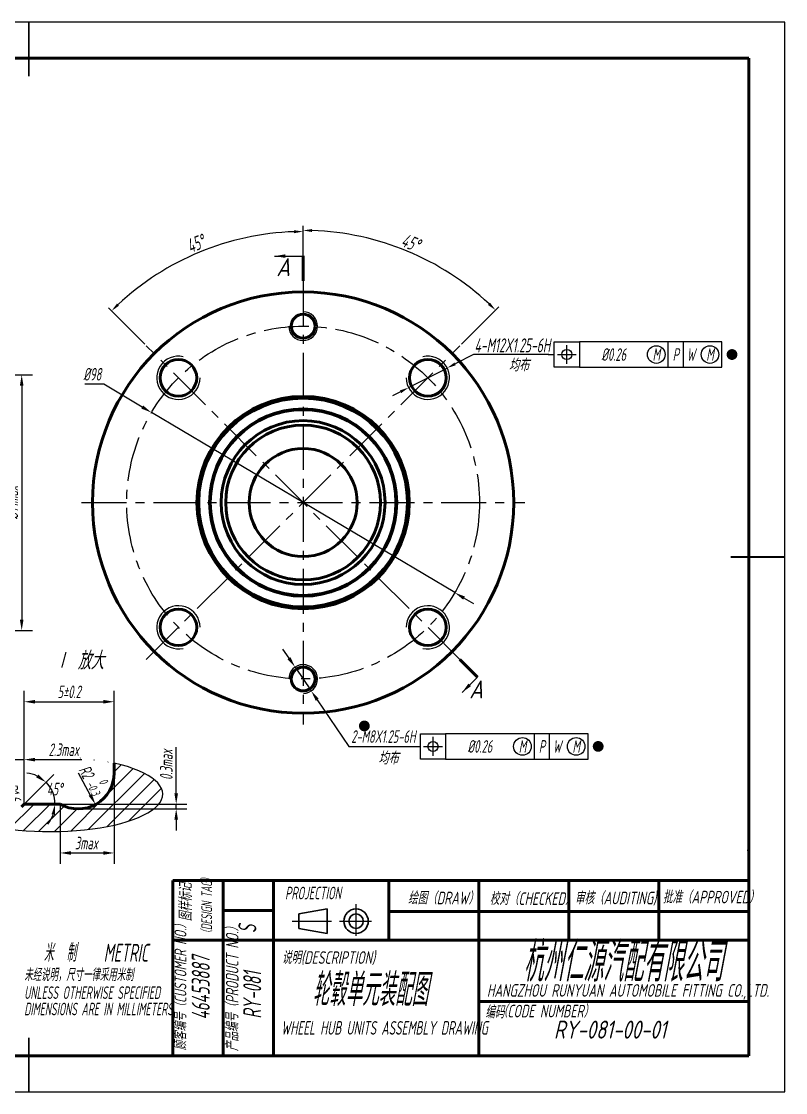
# Model space of a CAD drawing. Header units: millimetres. Extents: x 74 to 3431, y 5 to 1436.
# Drawn here: x 282 to 494.3, y 5.3 to 302.8 of the extents above; entities that cross this region are included whole.
import ezdxf
from ezdxf.enums import TextEntityAlignment as Align

# ---------------------------------------------------------------- set-up
doc = ezdxf.new("R2010")
doc.units = ezdxf.units.MM
doc.header["$LTSCALE"] = 10
doc.header["$MEASUREMENT"] = 0
doc.linetypes.add('ACAD_ISO04W100', pattern=[30, 24, -3, 0, -3])
doc.linetypes.add('G', pattern=[2, 1.25, -0.25, 0.25, -0.25])
doc.layers.get('0').update_dxf_attribs({"lineweight": 60})
doc.layers.get('Defpoints').update_dxf_attribs({"lineweight": 25})
for name, color, linetype, lineweight in [('01', 7, 'Continuous', 60), ('02', 1, 'Continuous', 25), ('05', 4, 'G', 25), ('08', 1, 'Continuous', 25), ('11', 3, 'Continuous', 25), ('AM_5', 3, 'Continuous', 25), ('中心线', 4, 'ACAD_ISO04W100', 25), ('文字和标注', 1, 'Continuous', 25)]:
    doc.layers.add(name, color=color, linetype=linetype, lineweight=lineweight)
doc.layers.add('14', color=3, linetype='Continuous')
doc.styles.get("Standard").update_dxf_attribs({"font": 'gbeitc', "width": 0.707, "bigfont": 'gbcbig.shx'})
doc.dimstyles.new('INTE', dxfattribs={"dimtxt": 3.5, "dimasz": 3, "dimexe": 3, "dimexo": 0, "dimgap": 1, "dimtad": 1, "dimdec": 8, "dimdsep": 46, "dimtxsty": 'Standard', "dimcen": 0, "dimclrd": 1, "dimclre": 1, "dimclrt": 3, "dimaunit": 1, "dimadec": 0, "dimazin": 0, "dimtfac": 1, "dimtmove": 0, "dimatfit": 0, "dimfxl": 1, "dimarcsym": 0})
doc.dimstyles.new('INTE$2', dxfattribs={"dimtxt": 3.5, "dimasz": 3, "dimexe": 3, "dimexo": 0, "dimgap": 1, "dimtad": 1, "dimtih": 1, "dimtoh": 1, "dimdec": 8, "dimdsep": 46, "dimtxsty": 'Standard', "dimcen": 0, "dimclrd": 1, "dimclre": 1, "dimclrt": 3, "dimaunit": 1, "dimadec": 0, "dimazin": 0, "dimtfac": 1, "dimtmove": 0, "dimatfit": 0, "dimfxl": 1, "dimarcsym": 0})
doc.dimstyles.new('ISO-25', dxfattribs={"dimtxt": 3.89, "dimasz": 2.5, "dimexe": 1.25, "dimexo": 0.625, "dimtad": 1, "dimtoh": 1, "dimdsep": 46, "dimtxsty": 'Standard', "dimcen": 2.5, "dimadec": 0, "dimazin": 0, "dimtfac": 1, "dimtmove": 0, "dimatfit": 3, "dimfxl": 1, "dimarcsym": 0})

# ---------------------------------------------------------------- blocks, each defined once
blk = doc.blocks.new('*D212')
at = {"layer": '02', "color": 1, "lineweight": -2}
for p, q in [((248.7, 204.71), (285.06, 204.71)), ((282.06, 201.71), (282.06, 136.71)), ((248.7, 133.71), (285.06, 133.71))]:
    blk.add_line(p, q, dxfattribs=at)
at = {"layer": '02', "color": 1}
for points in [[(281.56, 201.71), (282.56, 201.71), (282.06, 204.71)], [(281.56, 136.71), (282.56, 136.71), (282.06, 133.71)]]:
    blk.add_solid(points, dxfattribs=at)
at = {"layer": 'Defpoints', "color": 0}
for p in [(248.7, 204.71), (248.7, 133.71), (282.06, 133.71)]:
    blk.add_point(p, dxfattribs=at)
at = {"layer": '02', "color": 3, "insert": (279.31, 169.21), "char_height": 3.5, "attachment_point": 5, "rotation": 90}
blk.add_mtext('%%c71max', dxfattribs=at)
blk = doc.blocks.new('*D217')
at = {"layer": '02', "color": 0, "lineweight": -2}
for p, q in [((360.25, 231.44), (360.25, 245.74)), ((316.24, 213.22), (306.13, 223.33))]:
    blk.add_line(p, q, dxfattribs=at)
blk.add_arc((360.25, 169.21), 75.28, 91.9029, 133.0971, dxfattribs=at)
at = {"layer": '02', "color": 0}
for points in [[(357.74, 244.86), (357.75, 244.03), (360.25, 244.49)], [(309.1, 223.88), (308.53, 224.48), (307.02, 222.44)]]:
    blk.add_solid(points, dxfattribs=at)
at = {"layer": 'Defpoints', "color": 0}
for p in [(340.76, 241.92), (360.25, 230.82), (316.69, 212.77), (403.81, 125.65), (360.25, 107.61)]:
    blk.add_point(p, dxfattribs=at)
at = {"layer": '02', "color": 0, "insert": (330.46, 241.13), "char_height": 3.89, "attachment_point": 5, "rotation": 22.5}
blk.add_mtext('45%%d', dxfattribs=at)
blk = doc.blocks.new('*D218')
at = {"layer": '02', "color": 0, "lineweight": -2}
for p, q in [((360.25, 231.44), (360.25, 246.05)), ((404.25, 213.22), (414.58, 223.55))]:
    blk.add_line(p, q, dxfattribs=at)
blk.add_arc((360.25, 169.21), 75.59, 46.895, 88.105, dxfattribs=at)
at = {"layer": '02', "color": 0}
for points in [[(362.74, 244.35), (362.75, 245.18), (360.25, 244.8)], [(412.19, 224.7), (411.61, 224.1), (413.7, 222.66)]]:
    blk.add_solid(points, dxfattribs=at)
at = {"layer": 'Defpoints', "color": 0}
for p in [(398.04, 234.68), (360.25, 230.82), (403.81, 212.77), (316.69, 125.65), (360.25, 107.61)]:
    blk.add_point(p, dxfattribs=at)
at = {"layer": '02', "color": 0, "insert": (390.16, 241.42), "char_height": 3.89, "attachment_point": 5, "rotation": 337.5}
blk.add_mtext('45%%d', dxfattribs=at)
blk = doc.blocks.new('*D219')
at = {"layer": '02', "color": 1, "lineweight": -2}
for p, q in [((356.33, 125.99), (354.65, 128.47)), ((358.01, 123.5), (362.48, 116.92)), ((364.16, 114.44), (372.95, 101.48)), ((372.95, 101.48), (391.12, 101.48))]:
    blk.add_line(p, q, dxfattribs=at)
at = {"layer": '02', "color": 1}
for points in [[(356.74, 126.27), (355.92, 125.7), (358.01, 123.5)], [(364.58, 114.72), (363.75, 114.16), (362.48, 116.92)]]:
    blk.add_solid(points, dxfattribs=at)
at = {"layer": 'Defpoints', "color": 0}
for p in [(358.01, 123.5), (362.48, 116.92)]:
    blk.add_point(p, dxfattribs=at)
at = {"layer": '02', "color": 3, "insert": (382.54, 104.23), "char_height": 3.5, "attachment_point": 5}
blk.add_mtext('2-M8X1.25-6H', dxfattribs=at)
blk = doc.blocks.new('*D220')
at = {"layer": '02', "color": 1, "lineweight": -2}
for p, q in [((282.76, 85.47), (282.76, 116.89)), ((307.76, 96.86), (307.76, 116.89)), ((285.76, 113.89), (304.76, 113.89))]:
    blk.add_line(p, q, dxfattribs=at)
at = {"layer": '02', "color": 1}
for points in [[(285.76, 114.39), (285.76, 113.39), (282.76, 113.89)], [(304.76, 114.39), (304.76, 113.39), (307.76, 113.89)]]:
    blk.add_solid(points, dxfattribs=at)
at = {"layer": 'Defpoints', "color": 0}
for p in [(307.76, 113.89), (307.76, 96.86), (282.76, 85.47)]:
    blk.add_point(p, dxfattribs=at)
at = {"layer": '02', "color": 3, "insert": (295.26, 116.64), "char_height": 3.5, "attachment_point": 5}
blk.add_mtext('5{\\C1;%%p0.2}', dxfattribs=at)
blk = doc.blocks.new('*D221')
at = {"layer": '02', "color": 1, "lineweight": -2}
blk.add_line((282.76, 85.47), (290.96, 93.66), dxfattribs=at)
for start, end in [(65.1174, 85.2349), (360, 45), (319.7651, 339.8826)]:
    blk.add_arc((282.76, 85.47), 8.59, start, end, dxfattribs=at)
at = {"layer": '02', "color": 1}
for points in [[(286.66, 93.67), (286.09, 92.85), (288.84, 91.54)], [(290.34, 82.6), (291.32, 82.43), (291.35, 85.47)]]:
    blk.add_solid(points, dxfattribs=at)
at = {"layer": 'Defpoints', "color": 0}
for p in [(290.2, 89.76), (281.98, 84.69), (282.76, 85.47), (282.76, 85.47), (292.76, 85.47)]:
    blk.add_point(p, dxfattribs=at)
at = {"layer": '02', "color": 3, "insert": (291.25, 89.64), "char_height": 3.5, "attachment_point": 5}
blk.add_mtext('45°', dxfattribs=at)
blk = doc.blocks.new('*D222')
at = {"layer": '02', "color": 1, "lineweight": -2}
for p, q in [((273.23, 82.97), (273.23, 100.82)), ((282.76, 85.47), (282.76, 100.82)), ((270.23, 97.82), (267.23, 97.82)), ((273.23, 97.82), (282.76, 97.82)), ((285.76, 97.82), (298.76, 97.82))]:
    blk.add_line(p, q, dxfattribs=at)
at = {"layer": '02', "color": 1}
for points in [[(270.23, 98.32), (270.23, 97.32), (273.23, 97.82)], [(285.76, 98.32), (285.76, 97.32), (282.76, 97.82)]]:
    blk.add_solid(points, dxfattribs=at)
at = {"layer": 'Defpoints', "color": 0}
for p in [(282.76, 97.82), (282.76, 85.47), (273.23, 82.97)]:
    blk.add_point(p, dxfattribs=at)
at = {"layer": '02', "color": 3, "insert": (293.76, 100.57), "char_height": 3.5, "attachment_point": 5}
blk.add_mtext('2.3max', dxfattribs=at)
blk = doc.blocks.new('*D223')
at = {"layer": '02', "color": 1, "lineweight": -2}
blk.add_line((276.33, 90.35), (277.63, 85.52), dxfattribs=at)
at = {"layer": '02', "color": 1}
blk.add_solid([(278.11, 85.65), (277.14, 85.39), (278.41, 82.62)], dxfattribs=at)
at = {"layer": 'Defpoints', "color": 0}
for p in [(276.33, 90.35), (278.41, 82.62)]:
    blk.add_point(p, dxfattribs=at)
at = {"layer": '02', "color": 3, "insert": (279.63, 88.65), "char_height": 3.5, "attachment_point": 5, "rotation": 285.0867}
blk.add_mtext('R1.6', dxfattribs=at)
blk = doc.blocks.new('*D224')
at = {"layer": '02', "color": 1, "lineweight": -2}
blk.add_line((297.76, 94.13), (301.12, 87.99), dxfattribs=at)
at = {"layer": '02', "color": 1}
blk.add_solid([(301.56, 88.23), (300.68, 87.75), (302.56, 85.36)], dxfattribs=at)
at = {"layer": 'Defpoints', "color": 0}
for p in [(297.76, 94.13), (302.56, 85.36)]:
    blk.add_point(p, dxfattribs=at)
at = {"layer": '02', "color": 3, "insert": (302.34, 92.64), "char_height": 3.5, "attachment_point": 5, "rotation": 298.6631}
blk.add_mtext('R2 {\\C1;\\H0.7x;\\S 0^ -0.3;}', dxfattribs=at)
blk = doc.blocks.new('*D225')
at = {"layer": '02', "color": 1, "lineweight": -2}
for p, q in [((307.76, 94.13), (307.76, 68.89)), ((292.76, 85.47), (292.76, 68.89)), ((295.76, 71.89), (304.76, 71.89))]:
    blk.add_line(p, q, dxfattribs=at)
at = {"layer": '02', "color": 1}
for points in [[(295.76, 72.39), (295.76, 71.39), (292.76, 71.89)], [(304.76, 72.39), (304.76, 71.39), (307.76, 71.89)]]:
    blk.add_solid(points, dxfattribs=at)
at = {"layer": 'Defpoints', "color": 0}
for p in [(307.76, 94.13), (292.76, 85.47), (307.76, 71.89)]:
    blk.add_point(p, dxfattribs=at)
at = {"layer": '02', "color": 3, "insert": (300.04, 74.64), "char_height": 3.5, "attachment_point": 5}
blk.add_mtext('3max', dxfattribs=at)
blk = doc.blocks.new('*D226')
at = {"layer": '02', "color": 1, "lineweight": -2}
for p, q in [((324.98, 88.47), (324.98, 101.31)), ((292.76, 85.47), (327.98, 85.47)), ((297.76, 84.13), (327.98, 84.13)), ((324.98, 84.13), (324.98, 85.47)), ((324.98, 81.13), (324.98, 78.13))]:
    blk.add_line(p, q, dxfattribs=at)
at = {"layer": '02', "color": 1}
for points in [[(324.48, 88.47), (325.48, 88.47), (324.98, 85.47)], [(324.48, 81.13), (325.48, 81.13), (324.98, 84.13)]]:
    blk.add_solid(points, dxfattribs=at)
at = {"layer": 'Defpoints', "color": 0}
for p in [(292.76, 85.47), (297.76, 84.13), (324.98, 85.47)]:
    blk.add_point(p, dxfattribs=at)
at = {"layer": '02', "color": 3, "insert": (322.23, 96.39), "char_height": 3.5, "attachment_point": 5, "rotation": 90}
blk.add_mtext('0.3max', dxfattribs=at)
blk = doc.blocks.new('*D199')
at = {"layer": '02', "color": 1, "lineweight": -2}
for p, q in [((304.85, 202.1), (299.57, 202.1)), ((315.53, 195.75), (304.85, 202.1)), ((402.38, 144.2), (318.11, 194.22)), ((404.96, 142.67), (407.54, 141.14))]:
    blk.add_line(p, q, dxfattribs=at)
at = {"layer": '02', "color": 1}
for points in [[(315.79, 196.18), (315.28, 195.32), (318.11, 194.22)], [(405.22, 143.1), (404.71, 142.24), (402.38, 144.2)]]:
    blk.add_solid(points, dxfattribs=at)
at = {"layer": 'Defpoints', "color": 0}
for p in [(318.11, 194.22), (402.38, 144.2)]:
    blk.add_point(p, dxfattribs=at)
at = {"layer": '02', "color": 3, "insert": (301.71, 204.85), "char_height": 3.5, "attachment_point": 5}
blk.add_mtext('%%c98', dxfattribs=at)
blk = doc.blocks.new('*U50', base_point=(344.81, 83.3))
at = {"layer": '14', "color": 1}
for p, q in [((344.81, 79.8), (344.81, 86.8)), ((344.81, 86.8), (351.81, 86.8)), ((351.81, 86.8), (351.81, 79.8)), ((376.48, 86.8), (351.81, 86.8)), ((376.48, 79.8), (376.48, 86.8)), ((380.71, 86.8), (376.48, 86.8)), ((380.71, 79.8), (380.71, 86.8)), ((391.41, 86.8), (380.71, 86.8)), ((391.41, 79.8), (391.41, 86.8)), ((351.81, 79.8), (344.81, 79.8)), ((351.81, 79.8), (376.48, 79.8)), ((376.48, 79.8), (380.71, 79.8)), ((380.71, 79.8), (391.41, 79.8))]:
    blk.add_line(p, q, dxfattribs=at)
at = {"layer": '14', "color": 3}
for p, q in [((345.69, 83.3), (350.94, 83.3)), ((348.31, 80.68), (348.31, 85.93))]:
    blk.add_line(p, q, dxfattribs=at)
blk.add_circle((348.31, 83.3), 1.4, dxfattribs=at)
at = {"layer": '14', "color": 1}
for centre in [(373.16, 83.3), (388.08, 83.3)]:
    blk.add_circle(centre, 2.45, dxfattribs=at)
at = {"layer": '14', "color": 3, "width": 0.707}
for s, p in [('%%c0.26', (361.35, 83.3)), ('M', (373.16, 83.3)), ('P', (378.59, 83.3)), ('W', (382.82, 83.3)), ('M', (388.08, 83.3))]:
    blk.add_text(s, height=3.5, dxfattribs=at).set_placement(p, align=Align.MIDDLE_CENTER)
blk = doc.blocks.new('*D201')
at = {"layer": '02', "color": 0, "lineweight": -2}
for p, q in [((407.56, 210.31), (402.47, 207.72)), ((428.53, 210.31), (407.56, 210.31)), ((389.55, 201.14), (400.24, 206.58)), ((387.32, 200), (385.09, 198.87))]:
    blk.add_line(p, q, dxfattribs=at)
at = {"layer": '02', "color": 0}
for points in [[(402.28, 208.09), (402.66, 207.35), (400.24, 206.58)], [(387.13, 200.37), (387.51, 199.63), (389.55, 201.14)]]:
    blk.add_solid(points, dxfattribs=at)
at = {"layer": 'Defpoints', "color": 0}
for p in [(400.24, 206.58), (389.55, 201.14)]:
    blk.add_point(p, dxfattribs=at)
at = {"layer": '02', "color": 0, "insert": (418.36, 212.88), "char_height": 3.89, "attachment_point": 5}
blk.add_mtext('{\\F|c134;4-M12X1.25-6H}', dxfattribs=at)
blk = doc.blocks.new('*U227')
at = {"layer": '01', "const_width": 0.5}
for points in [[(210, 297), (210, 282)], [(420, 148.5), (405, 148.5)], [(210, 0), (210, 15)]]:
    blk.add_lwpolyline(points, dxfattribs=at)
at = {"layer": '01'}
for points in [[(410, 287), (10, 287)], [(410, 10), (410, 287)], [(10, 10), (410, 10)]]:
    blk.add_lwpolyline(points, dxfattribs=at)
at = {"layer": '02'}
for points in [[(420, 297), (0, 297)], [(420, 0), (420, 297)], [(0, 0), (420, 0)]]:
    blk.add_lwpolyline(points, dxfattribs=at)

msp = doc.modelspace()

# ---------------------------------------------------------------- hatches: boundary and pattern name
at = {"layer": '02'}
h = msp.add_hatch(dxfattribs=at)
h.set_pattern_fill('ANSI31', color=256, scale=25, style=0)
h.set_pattern_definition([(45, (82.4893, 19.4358), (-2.20971, 2.20971), [])])
edge = h.paths.add_edge_path()
edge.add_line((292.76448257, 85.47016233), (282.76448257, 85.47016233))
edge.add_line((282.76448257, 85.47016233), (281.98262832, 84.68830808))
edge.add_arc((276.32577407, 90.34516233), 8, 247.2017519003, 315, ccw=False)
edge.add_line((273.22587488, 82.97016233), (263.34666552, 82.97016233))
edge.add_ellipse((290.16782518, 88.2527417), major_axis=(-31.10110608, 0), ratio=0.33550893751, start_angle=30.4144479346, end_angle=235.5429152711)
edge.add_line((307.76448257, 96.85667492), (307.76448257, 94.13041637))
edge.add_arc((297.76448257, 94.13041637), 10, -120, 0, ccw=False)

# ---------------------------------------------------------------- linework, layer by layer
for p, q in [((307.76448257, 96.85667492), (307.76448257, 94.13041637)), ((281.98262832, 84.68830808), (282.76448257, 85.47016233)), ((282.76448257, 85.47016233), (292.76448257, 85.47016233)), ((484.02910519, 72.59532518), (484.02910519, 15.59532518)), ((324.02910519, 64.27912332), (484.02910519, 64.27912332)), ((324.02910519, 64.27912332), (324.02910519, 15.59532518)), ((338.02910519, 64.27912332), (338.02910519, 15.59532518)), ((352.02910519, 64.27912332), (352.02910519, 15.59532518)), ((384.02910519, 64.27912332), (384.02910519, 47.64119492)), ((409.02910519, 64.27912332), (409.02910519, 15.59532518)), ((434.02910519, 64.27912332), (434.02910519, 47.64119492)), ((459.02910519, 64.27912332), (459.02910519, 47.64119492)), ((338.02910519, 55.91734999), (352.02910519, 55.91734999)), ((384.02910519, 55.59532518), (484.02910519, 55.59532518)), ((324.02910519, 47.64119492), (484.02910519, 47.64119492)), ((409.02910519, 30.59532518), (484.02910519, 30.59532518))]:
    msp.add_line(p, q)
at = {"lineweight": 30}
for p, q in [((359.07816926, 54.95059993), (366.95663129, 56.33978535)), ((359.07816926, 50.95059993), (359.07816926, 54.95059993)), ((366.95663129, 56.33978535), (366.95663129, 52.95059993)), ((359.07816926, 50.95059993), (366.95663129, 49.56141451)), ((366.95663129, 49.56141451), (366.95663129, 52.95059993))]:
    msp.add_line(p, q, dxfattribs=at)
for centre, radius in [((360.24686693, 169.21251821), 58.5), ((360.24686693, 218.21251821), 3.31268861), ((325.59863466, 203.86075049), 5.08555882), ((394.89509921, 203.86075049), 5.08555882), ((360.24686693, 169.21251821), 29.5), ((360.24686693, 169.21251821), 29), ((360.24686693, 169.21251821), 26), ((360.24686693, 169.21251821), 25.8), ((360.24686693, 169.21251821), 22.74948213), ((360.24686693, 169.21251821), 21.5), ((360.24686693, 169.21251821), 15), ((325.59863466, 134.56428593), 5.08555882), ((394.89509921, 134.56428593), 5.08555882), ((360.24686693, 120.21251821), 3.31268861)]:
    msp.add_circle(centre, radius)
for radius in [3.392, 2]:
    msp.add_circle((374.9475481, 52.95059993), radius, dxfattribs=at)
msp.add_arc((297.76448257, 94.13041637), 10, 240, 0)
at = {"layer": '01'}
for p, q in [((360.24686693, 230.81799254), (360.24686693, 237.73608713)), ((403.80851559, 125.65086955), (408.70034719, 120.75903795))]:
    msp.add_line(p, q, dxfattribs=at)
at = {"layer": '01', "color": 7, "linetype": 'Continuous'}
msp.add_line((294.02910519, 15.59532518), (484.02910519, 15.59532518), dxfattribs=at)
at = {"layer": '01'}
msp.add_point((484.02910519, 72.59532518), dxfattribs=at)
at = {"layer": '02'}
for p, q in [((428.29973074, 210.32709485), (430.00580003, 210.32709485)), ((411.18216669, 197.98481807), (411.25104011, 198.01918963)), ((413.86138463, 192.61622502), (413.93025805, 192.65059659)), ((391.12119956, 101.48168009), (392.82726885, 101.48168009))]:
    msp.add_line(p, q, dxfattribs=at)
for centre, radius, start, end in [((360.24686693, 218.21251821), 4, 180, 89.1737912575), ((325.59863466, 203.86075049), 6, 76.8510046941, 0), ((394.89509921, 203.86075049), 6, 180, 103.1489953059), ((325.59863466, 134.56428593), 6, 0, 283.1489953059), ((394.89509921, 134.56428593), 6, 256.8510046941, 180), ((360.24686693, 120.21251821), 4, 270.8262087425, 180)]:
    msp.add_arc(centre, radius, start, end, dxfattribs=at)
at = {"layer": '05'}
for p, q in [((360.24686693, 230.81799254), (360.24686693, 107.60704388)), ((316.68521828, 125.65086955), (403.80851559, 212.77416687)), ((403.80851559, 125.65086955), (316.68521828, 212.77416687)), ((298.6413926, 169.21251821), (421.85234127, 169.21251821))]:
    msp.add_line(p, q, dxfattribs=at)
msp.add_circle((360.24686693, 169.21251821), 49, dxfattribs=at)
at = {"layer": '08'}
msp.add_ellipse((290.16782518, 88.2527417), major_axis=(-31.10110608, 0), ratio=0.3355089375, start_param=0.5308322566, end_param=4.1109994012, dxfattribs=at)
at = {"layer": 'AM_5', "const_width": 1.5}
for points in [[(478.64805629, 210.33152131, 1), (480.14805629, 210.33152131, 1)], [(376.5017287, 107.17464351, 1), (378.0017287, 107.17464351, 1)], [(441.46952511, 101.48610654, 1), (442.96952511, 101.48610654, 1)]]:
    msp.add_lwpolyline(points, format="xyb", close=True, dxfattribs=at)
at = {"layer": '中心线'}
for p, q in [((374.9475481, 48.88462146), (374.9475481, 57.69194308)), ((357.19552044, 52.95059993), (368.12389806, 52.95059993)), ((370.32152681, 52.95059993), (379.24523221, 52.95059993))]:
    msp.add_line(p, q, dxfattribs=at)

# ---------------------------------------------------------------- block references
at = {"layer": '01'}
msp.add_blockref('*U227', (74.02910519, 5.59532518), dxfattribs=at)
at = {"layer": '14'}
for p in [(430.00580003, 210.32709485), (392.82726885, 101.48168009)]:
    msp.add_blockref('*U50', p, dxfattribs=at)

# ---------------------------------------------------------------- texts
at = {"color": 1, "linetype": 'Continuous', "width": 0.707}
msp.add_text('S', height=5, rotation=90, dxfattribs=at).set_placement((347.25608934, 49.6308473))
at = {"color": 0, "lineweight": 40, "width": 0.707}
msp.add_text('  杭州仁源汽配有限公司', height=10.8874556335, dxfattribs=at).set_placement((413.00241109, 36.17661592))
at = {"color": 1, "lineweight": 9, "width": 0.66667}
for s, p in [('米  制', (288.20964749, 41.67640687)), ('METRIC', (304.83991695, 41.67640687))]:
    msp.add_text(s, height=5, dxfattribs=at).set_placement(p)
at = {"layer": '11'}
for s, height, p in [('A', 5, (354.70243227, 234.59649962)), ('均布', 3.5, (420.14634253, 207.38702415)), ('A', 5, (408.29601767, 117.32853457)), ('均布', 3.5, (383.88751679, 98.24273548))]:
    msp.add_text(s, height=height, dxfattribs=at).set_placement(p, align=Align.MIDDLE_CENTER)
msp.add_text('Ⅰ 放大', height=5, dxfattribs=at).set_placement((298.02205474, 122.84681241), align=Align.CENTER)
at = {"layer": '11', "color": 0, "lineweight": 50, "width": 0.89483}
msp.add_text('RY-081-00-01', height=5, dxfattribs=at).set_placement((429.91313237, 20.3237224), (461.1389657, 20.3237224), align=Align.FIT)
at = {"layer": '文字和标注'}
for s, height, width, p in [('（DESIGN TAG）', 3, 0.7, (334.95931029, 48.37351748)), ('图样标记', 3.5, 0.8, (329.35849514, 52.90286875)), ('顾客编号（CUSTOMER NO.）', 3.3, 0.8, (327.82300898, 17.02146357)), ('产品编号（PRODUCT NO.）', 3.5, 0.8, (342.29769501, 16.79543575))]:
    msp.add_text(s, height=height, rotation=90, dxfattribs=dict(at, width=width)).set_placement(p)
for s, height, width, p in [('绘图（DRAW）', 3.5, 0.8, (389.38378828, 57.63115177)), ('校对（CHECKED）', 3.5, 0.8, (412.06904264, 57.44591868)), ('审核（AUDITING)', 3.5, 0.8, (435.73267001, 57.63115177)), ('批准（APPROVED）', 3.5, 0.8, (460.15111536, 57.88533274)), ('说明(DESCRIPTION)', 3.5, 0.8, (354.33440974, 41.09269488)), ('未经说明，尺寸一律采用米制', 3.5, 0.66667, (282.75560372, 36.31192022)), ('UNLESS OTHERWISE SPECIFIED ', 3.5, 0.66667, (282.75560372, 31.34522815)), ('DIMENSIONS ARE IN MILLIMETERS', 3.5, 0.66667, (282.75560372, 26.79502494)), ('编码', 3.5, 0.8, (410.78888077, 25.95653539)), ('（CODE NUMBER）', 3.5, 0.8, (414.31168498, 26.22455363)), ('WHEEL HUB UNITS ASSEMBLY DRAWING ', 3.7720879571, 0.707, (354.13884987, 21.42871125))]:
    msp.add_text(s, height=height, dxfattribs=dict(at, width=width)).set_placement(p)
at = {"layer": '文字和标注', "color": 1, "width": 0.8}
msp.add_text('HANGZHOU RUNYUAN AUTOMOBILE FITTING CO.,LTD.', height=3.5, dxfattribs=at).set_placement((411.31984179, 31.96438792))
at = {"layer": '文字和标注', "insert": (355.23695577, 62.51721551), "char_height": 3.5, "width": 28.0298923919, "attachment_point": 1}
msp.add_mtext('PROJECTION', dxfattribs=at)
at = {"layer": '文字和标注', "color": 0, "lineweight": 50, "char_height": 5, "attachment_point": 1, "rotation": 90}
for s, insert in [('46453887', (329.31555966, 25.63855025)), ('RY-081', (343.59759298, 25.888912))]:
    msp.add_mtext(s, dxfattribs=dict(at, insert=insert))
at = {"layer": '文字和标注', "color": 0, "lineweight": 50, "insert": (362.81197043, 38.40152596), "char_height": 9, "width": 36.5009409988, "attachment_point": 1}
msp.add_mtext('轮毂单元装配图', dxfattribs=at)

# ---------------------------------------------------------------- dimensions: what is measured, and where the dimension line sits
at = {"layer": '02'}
for base, line1, line2, picture, middle in [((340.76382839, 241.92420793), ((403.80851559, 125.65086955), (316.68521828, 212.77416687)), ((360.24686693, 230.81799254), (360.24686693, 107.60704388)), '*D217', (330.45623208, 241.13347291)), ((398.0429148, 234.67719344), ((360.24686693, 230.81799254), (360.24686693, 107.60704388)), ((316.68521828, 125.65086955), (403.80851559, 212.77416687)), '*D218', (390.15820601, 241.42487868))]:
    dim = msp.add_angular_dim_2l(base=base, line1=line1, line2=line2, text='45%%d', dimstyle='ISO-25', dxfattribs=at)
    dim.commit()
    dim.dimension.update_dxf_attribs({"geometry": picture, "text_midpoint": middle})
dim = msp.add_diameter_dim_2p(p1=(389.54856896, 201.13777156), p2=(400.24162947, 206.58372941), text='{\\F|c134;4-M12X1.25-6H}', dimstyle='ISO-25', dxfattribs=at)
dim.commit()
dim.dimension.update_dxf_attribs({"geometry": '*D201', "text_midpoint": (418.35959345, 210.31324094), "dimtype": 163})
for p1, p2, text, picture, middle in [((402.38287018, 144.20137608), (318.11086369, 194.22366034), '%%c98', '*D199', (301.7073092, 202.09700715)), ((358.01475981, 123.50264403), (362.47897406, 116.92239239), '2-M8X1.25-6H', '*D219', (382.53777769, 101.48168009))]:
    dim = msp.add_diameter_dim_2p(p1=p1, p2=p2, text=text, dimstyle='INTE', override={"dimtih": 1, "dimtoh": 1}, dxfattribs=at)
    dim.commit()
    dim.dimension.update_dxf_attribs({"geometry": picture, "text_midpoint": middle, "dimtype": 163})
for base, p1, p2, text, picture, middle in [((282.06053001, 133.71251821), (248.70171824, 204.71251821), (248.70171824, 133.71251821), '%%c71max', '*D212', (282.06053001, 169.21251821)), ((324.97880279, 85.47016233), (297.76448257, 84.13041637), (292.76448257, 85.47016233), '0.3max', '*D226', (324.97880279, 96.38812067))]:
    dim = msp.add_linear_dim(base=base, p1=p1, p2=p2, angle=90, text=text, dimstyle='INTE', dxfattribs=at)
    dim.commit()
    dim.dimension.update_dxf_attribs({"geometry": picture, "text_midpoint": middle, "dimtype": 160})
for base, p1, p2, text, picture, middle in [((307.76448257, 113.88502782), (282.76448257, 85.47016233), (307.76448257, 96.85667492), '5{\\C1;%%p0.2}', '*D220', (295.26448257, 116.63502782)), ((282.76448257, 97.81664603), (273.22587488, 82.97016233), (282.76448257, 85.47016233), '2.3max', '*D222', (293.75976903, 100.56664603))]:
    dim = msp.add_linear_dim(base=base, p1=p1, p2=p2, text=text, dimstyle='INTE', dxfattribs=at)
    dim.commit()
    dim.dimension.update_dxf_attribs({"geometry": picture, "text_midpoint": middle})
for center, mpoint, text, picture, middle in [((297.76448257, 94.13041637), (302.56106451, 85.35586215), 'R2 {\\C1;\\H0.7x;\\S 0^ -0.3;}', '*D224', (302.3361471, 92.6406955)), ((276.32577407, 90.34516233), (278.40801198, 82.62089633), 'R1.6', '*D223', (279.63168986, 88.64709848))]:
    dim = msp.add_radius_dim(center=center, mpoint=mpoint, text=text, dimstyle='INTE', dxfattribs=at)
    dim.commit()
    dim.dimension.update_dxf_attribs({"geometry": picture, "text_midpoint": middle})
dim = msp.add_angular_dim_2l(base=(290.20211726, 89.76428272), line1=((282.76448257, 85.47016233), (292.76448257, 85.47016233)), line2=((281.98262832, 84.68830808), (282.76448257, 85.47016233)), dimstyle='INTE$2', dxfattribs=at)
dim.commit()
dim.dimension.update_dxf_attribs({"geometry": '*D221', "text_midpoint": (291.25022665, 86.79304829), "dimtype": 162})
dim = msp.add_linear_dim(base=(307.76448257, 71.88620916), p1=(292.76448257, 85.47016233), p2=(307.76448257, 94.13041637), text='3max', dimstyle='INTE', dxfattribs=at)
dim.commit()
dim.dimension.update_dxf_attribs({"geometry": '*D225', "text_midpoint": (300.03643248, 71.88620916), "dimtype": 160})

# ---------------------------------------------------------------- leaders
for points, override in [([(352.29684975, 237.66349203), (360.24686693, 237.66349203)], {"dimtad": 0}), ([(404.38326886, 116.44195962), (408.70034719, 120.75903795)], {"dimgap": 1, "dimtad": 0})]:
    msp.add_leader(points, dimstyle='INTE', override=override, dxfattribs=at)

doc.saveas('drawing.dxf')
